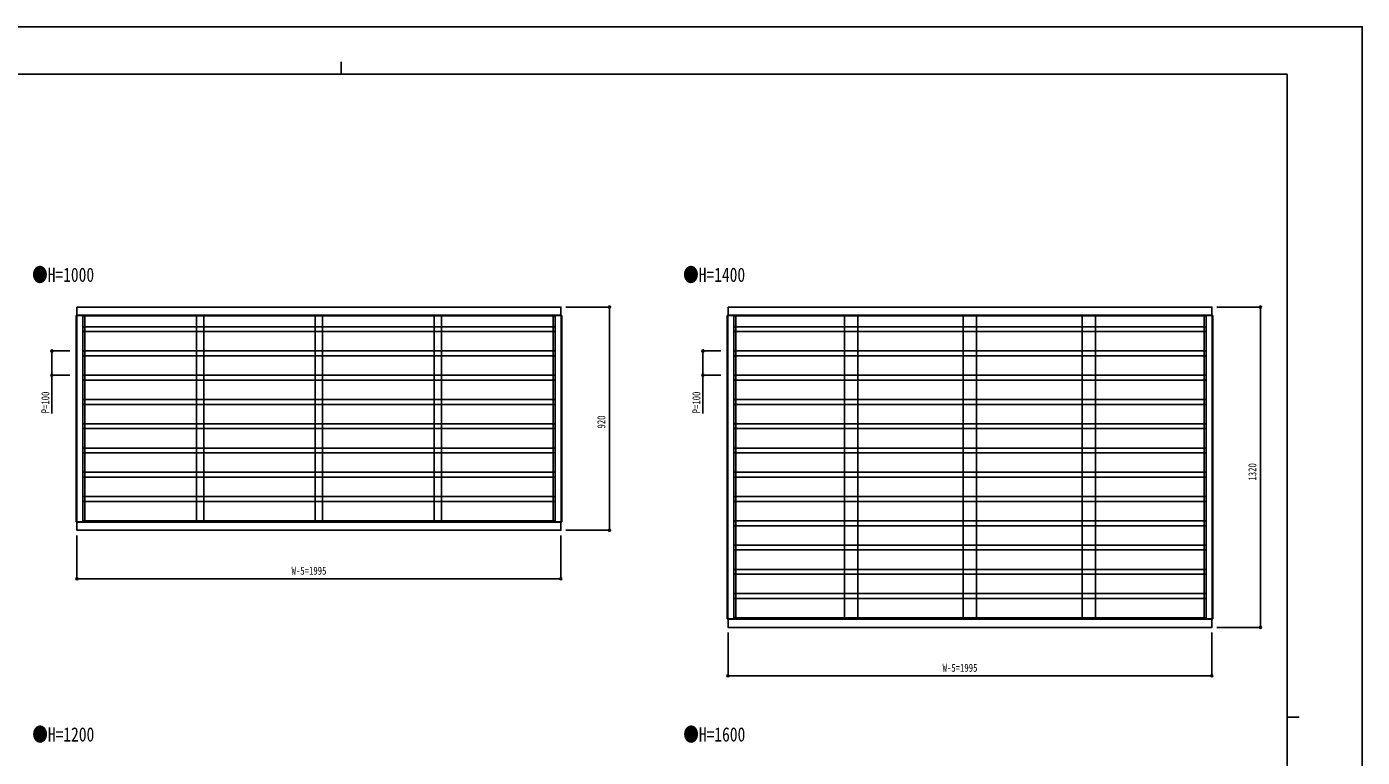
# Model space of a CAD drawing. Units: millimetres, scale not verified. Extents: x -4205 to 4205, y -2970 to 2970.
# Drawn here: x -1301 to 4205, y -41 to 2970 of the extents above; entities that cross this region are included whole.
import ezdxf
from ezdxf.enums import TextEntityAlignment as Align

# ---------------------------------------------------------------- set-up
doc = ezdxf.new("R2010")
doc.units = ezdxf.units.MM
doc.header["$LTSCALE"] = 16
for name, color, linetype in [('0-1_USER1', 3, 'Continuous'), ('0-2_YKK_A1', 4, 'Continuous'), ('0-3_YKK_D', 6, 'Continuous'), ('0-4_YKK_ZWAK', 7, 'Continuous')]:
    doc.layers.add(name, color=color, linetype=linetype)
doc.styles.add('ＭＳ ゴシック', font='')
doc.styles.get('ＭＳ ゴシック').set_extended_font_data('MS Gothic')

msp = doc.modelspace()

# ---------------------------------------------------------------- linework, layer by layer
at = {"layer": '0-2_YKK_A1'}
for p, q in [((-1097.14, 1780.25), (-1069.84, 1780.25)), ((-1097.14, 1780.25), (-1097.14, 929.25)), ((-1094.94, 1780.25), (-1094.94, 929.25)), ((-1093.44, 1780.75), (-1093.44, 1780.25)), ((-1069.84, 1780.25), (-1069.84, 929.25)), ((876.96, 1778.75), (-1069.84, 1778.75)), ((-1061.94, 928.75), (-1061.94, 1780.75)), ((-601.44, 928.75), (-601.44, 1780.75)), ((-571.44, 928.75), (-571.44, 1780.75)), ((-111.44, 928.75), (-111.44, 1780.75)), ((-81.44, 928.75), (-81.44, 1780.75)), ((378.56, 928.75), (378.56, 1780.75)), ((408.56, 928.75), (408.56, 1780.75)), ((869.06, 928.75), (869.06, 1780.75)), ((904.26, 1780.25), (876.96, 1780.25)), ((900.56, 1780.75), (900.56, 1780.25)), ((902.06, 1780.25), (902.06, 929.25)), ((904.26, 1780.25), (904.26, 929.25)), ((1586.8, 1780.25), (1614.1, 1780.25)), ((1586.8, 1780.25), (1586.8, 529.25)), ((1589, 1780.25), (1589, 529.25)), ((1590.5, 1780.75), (1590.5, 1780.25)), ((1614.1, 1780.25), (1614.1, 529.25)), ((3560.9, 1778.75), (1614.1, 1778.75)), ((1622, 528.75), (1622, 1780.75)), ((2070, 528.75), (2070, 1780.75)), ((2125, 528.75), (2125, 1780.75)), ((2560, 528.75), (2560, 1780.75)), ((2615, 528.75), (2615, 1780.75)), ((3050, 528.75), (3050, 1780.75)), ((3105, 528.75), (3105, 1780.75)), ((3553, 528.75), (3553, 1780.75)), ((3588.2, 1780.25), (3560.9, 1780.25)), ((3584.5, 1780.75), (3584.5, 1780.25)), ((3586, 1780.25), (3586, 529.25)), ((3588.2, 1780.25), (3588.2, 529.25)), ((876.96, 1733.75), (-1069.84, 1733.75)), ((876.96, 1713.75), (-1069.84, 1713.75)), ((3560.9, 1733.75), (1614.1, 1733.75)), ((3560.9, 1713.75), (1614.1, 1713.75)), ((876.96, 1633.75), (-1069.84, 1633.75)), ((876.96, 1613.75), (-1069.84, 1613.75)), ((3560.9, 1633.75), (1614.1, 1633.75)), ((3560.9, 1613.75), (1614.1, 1613.75)), ((876.96, 1533.75), (-1069.84, 1533.75)), ((876.96, 1513.75), (-1069.84, 1513.75)), ((3560.9, 1533.75), (1614.1, 1533.75)), ((3560.9, 1513.75), (1614.1, 1513.75)), ((876.96, 1433.75), (-1069.84, 1433.75)), ((3560.9, 1433.75), (1614.1, 1433.75)), ((876.96, 1413.75), (-1069.84, 1413.75)), ((3560.9, 1413.75), (1614.1, 1413.75)), ((876.96, 1333.75), (-1069.84, 1333.75)), ((3560.9, 1333.75), (1614.1, 1333.75)), ((876.96, 1313.75), (-1069.84, 1313.75)), ((3560.9, 1313.75), (1614.1, 1313.75)), ((876.96, 1233.75), (-1069.84, 1233.75)), ((876.96, 1213.75), (-1069.84, 1213.75)), ((3560.9, 1233.75), (1614.1, 1233.75)), ((3560.9, 1213.75), (1614.1, 1213.75)), ((876.96, 1133.75), (-1069.84, 1133.75)), ((876.96, 1113.75), (-1069.84, 1113.75)), ((3560.9, 1133.75), (1614.1, 1133.75)), ((3560.9, 1113.75), (1614.1, 1113.75)), ((876.96, 1033.75), (-1069.84, 1033.75)), ((876.96, 1013.75), (-1069.84, 1013.75)), ((3560.9, 1033.75), (1614.1, 1033.75)), ((3560.9, 1013.75), (1614.1, 1013.75)), ((-1069.84, 929.25), (-1097.14, 929.25)), ((-1093.44, 929.25), (-1093.44, 928.75)), ((876.96, 933.75), (-1069.84, 933.75)), ((900.56, 929.25), (900.56, 928.75)), ((3560.9, 933.75), (1614.1, 933.75)), ((3560.9, 913.75), (1614.1, 913.75)), ((3560.9, 833.75), (1614.1, 833.75)), ((3560.9, 813.75), (1614.1, 813.75)), ((3560.9, 733.75), (1614.1, 733.75)), ((3560.9, 713.75), (1614.1, 713.75)), ((3560.9, 633.75), (1614.1, 633.75)), ((3560.9, 613.75), (1614.1, 613.75)), ((1614.1, 529.25), (1586.8, 529.25)), ((1590.5, 529.25), (1590.5, 528.75)), ((3560.9, 533.75), (1614.1, 533.75)), ((3584.5, 529.25), (3584.5, 528.75))]:
    msp.add_line(p, q, dxfattribs=at)
for points in [[(-1093.94, 1814.75), (901.06, 1814.75), (901.06, 1780.75), (-1093.94, 1780.75)], [(1590, 1814.75), (3585, 1814.75), (3585, 1780.75), (1590, 1780.75)], [(-1093.94, 928.75), (901.06, 928.75), (901.06, 894.75), (-1093.94, 894.75)], [(1590, 528.75), (3585, 528.75), (3585, 494.75), (1590, 494.75)]]:
    msp.add_lwpolyline(points, close=True, dxfattribs=at)
for points in [[(876.96, 1780.25), (876.96, 929.25), (904.26, 929.25)], [(3560.9, 1780.25), (3560.9, 529.25), (3588.2, 529.25)]]:
    msp.add_lwpolyline(points, dxfattribs=at)
at = {"layer": '0-3_YKK_D'}
for p, q in [((922.06, 1814.75), (1102.06, 1814.75)), ((1101.06, 1814.75), (1101.06, 894.75)), ((3606, 1814.75), (3786, 1814.75)), ((3785, 1814.75), (3785, 494.75)), ((-1123.14, 1633.75), (-1198.14, 1633.75)), ((1560.8, 1633.75), (1485.8, 1633.75)), ((-1123.14, 1533.75), (-1198.14, 1533.75)), ((1560.8, 1533.75), (1485.8, 1533.75)), ((922.06, 894.75), (1102.06, 894.75)), ((-1093.94, 873.75), (-1093.94, 693.75)), ((901.06, 873.75), (901.06, 693.75)), ((-1093.94, 694.75), (901.06, 694.75)), ((1590, 473.75), (1590, 293.75)), ((3585, 473.75), (3585, 293.75)), ((3606, 494.75), (3786, 494.75)), ((1590, 294.75), (3585, 294.75))]:
    msp.add_line(p, q, dxfattribs=at)
for points in [[(-1197.14, 1633.75), (-1197.14, 1533.75), (-1197.14, 1375.55)], [(1486.8, 1633.75), (1486.8, 1533.75), (1486.8, 1375.55)]]:
    msp.add_lwpolyline(points, dxfattribs=at)
for centre in [(1101.06, 1814.75), (3785, 1814.75), (-1197.14, 1633.75), (1486.8, 1633.75), (-1197.14, 1533.75), (1486.8, 1533.75), (1101.06, 894.75), (-1093.94, 694.75), (901.06, 694.75), (3785, 494.75), (1590, 294.75), (3585, 294.75)]:
    msp.add_circle(centre, 4.25, dxfattribs=at)
at = {"layer": '0-4_YKK_ZWAK'}
for p, q in [((-4.98, 2825), (-4.98, 2775)), ((3895.02, 2775), (-3904.98, 2775)), ((3895.02, 2775), (3895.02, -2525)), ((3895.02, 125), (3945.02, 125))]:
    msp.add_line(p, q, dxfattribs=at)
msp.add_lwpolyline([(-4205, -2970), (4205, -2970), (4205, 2970), (-4205, 2970)], close=True, dxfattribs=at)

# ---------------------------------------------------------------- texts
at = {"layer": '0-1_USER1', "style": 'ＭＳ ゴシック', "width": 0.8}
for s, p in [('●H=1000', (-1278.79, 1900.95)), ('●H=1400', (1405.16, 1900.95)), ('●H=1200', (-1278.11, 6.74)), ('●H=1600', (1405.84, 6.74))]:
    msp.add_text(s, height=58.65, dxfattribs=at).set_placement(p, align=Align.BOTTOM_LEFT)
at = {"layer": '0-3_YKK_D', "style": 'ＭＳ ゴシック', "width": 0.8}
for s, p in [('P=100', (-1198.14, 1376.55)), ('P=100', (1485.8, 1376.55)), ('920', (1094.06, 1313.95)), ('1320', (3778, 1099.55))]:
    msp.add_text(s, height=32.99, rotation=90, dxfattribs=at).set_placement(p, align=Align.BOTTOM_LEFT)
for p in [(-209.24, 701.75), (2474.7, 301.75)]:
    msp.add_text('W-5=1995', height=32.99, dxfattribs=at).set_placement(p, align=Align.BOTTOM_LEFT)

doc.saveas('drawing.dxf')
